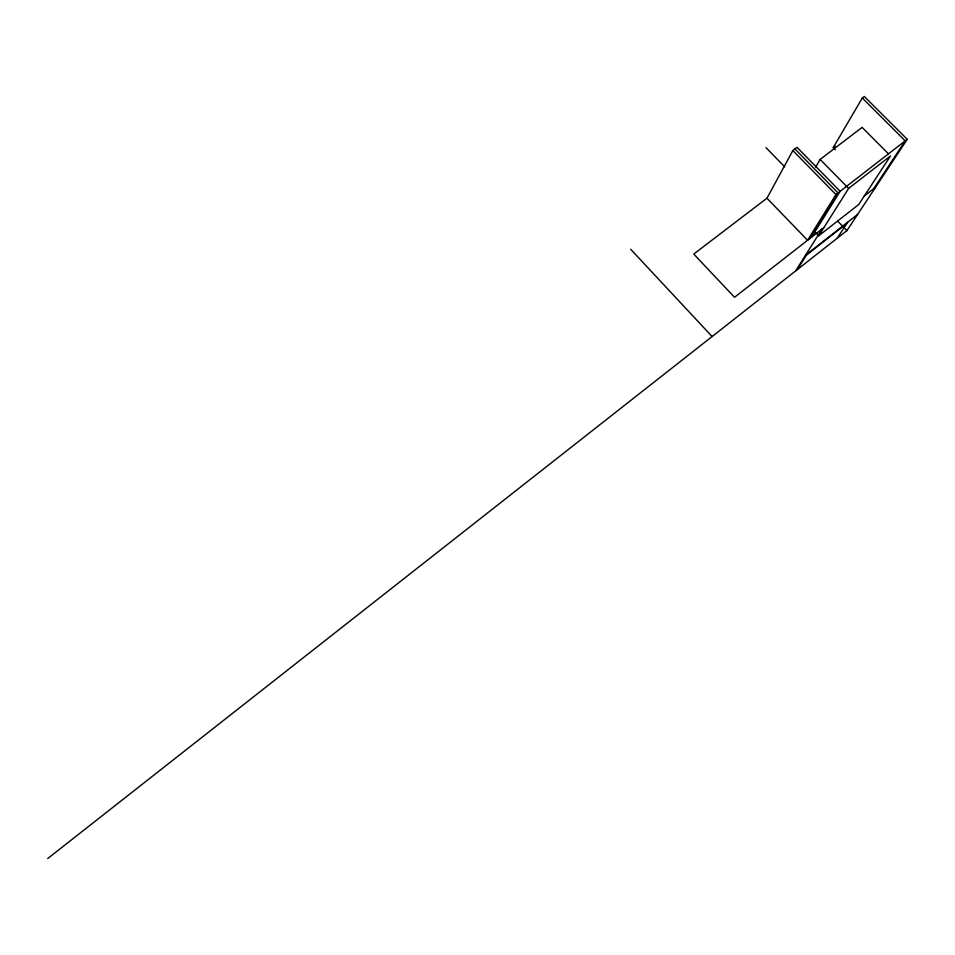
<?xml version="1.0" encoding="UTF-8"?>
<svg xmlns="http://www.w3.org/2000/svg" width="955" height="955" viewBox="0 0 955 955"><rect width="100%" height="100%" fill="white"/><g stroke="black" fill="none" stroke-linecap="round" stroke-linejoin="round"><path stroke-width="1.43" d="M824.01 227.445L734.538 297.291L693.76 254.066L766.949 198.21L792.853 150.544L797.067 147.357L840.149 191.298L811.583 237.138M815.689 167.101L820.142 159.413L862.114 127.373L888.425 153.791M835.291 149.744L833.214 147.643L862.293 98.019L864.323 96.479L907.25 139.299L846.906 230.632L47.75 858.521M907.25 139.299L835.947 194.557L807.584 240.266L766.949 198.21M809.589 238.702L838.048 192.922L794.954 148.944M795.622 270.934L822.016 229.009M797.318 269.608L807.142 254.006M818.757 235.766L848.625 188.41L890.538 155.904L858.7 204.549L818.757 235.766L815.666 232.566M811.965 250.723L812.586 249.744M840.221 228.567L840.866 227.577M837.189 238.273L847.706 222.217M873.706 188.66L905.221 140.874L862.293 98.019M805.423 255.355L857.59 214.469M806.533 254.973L847.049 223.219M864.299 196.002L875.639 187.144M833.214 147.643L835.171 146.163M820.142 159.413L848.625 188.41M792.853 150.544L835.947 194.557M766.005 147.655L784.676 166.803M837.571 221.059L846.906 230.632M630.682 249.255L712.108 336.542"/></g></svg>
